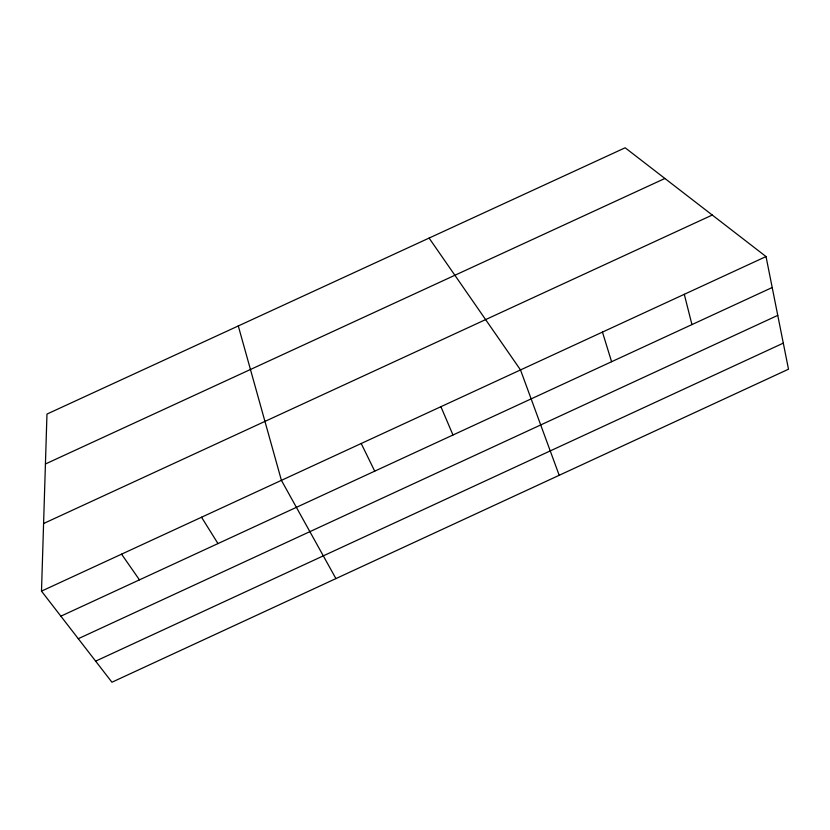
<?xml version="1.0" encoding="UTF-8"?>
<svg xmlns="http://www.w3.org/2000/svg" width="830" height="830" viewBox="0 0 830 830"><rect width="100%" height="100%" fill="white"/><g stroke="black" fill="none" stroke-linecap="round" stroke-linejoin="round"><path stroke-width="1.25" d="M41.5 591.136L46.968 414.066L625.156 147.782L766.028 256.563L788.5 369.205L111.936 682.218L41.5 591.136L766.028 256.563M60.86 616.171L772.201 287.512M78.279 638.706L777.762 315.369M95.637 661.147L783.302 343.132M45.422 463.991L664.903 178.471M43.585 523.523L712.264 215.043M121.564 554.17L139.45 579.848M429.1 238.075L520.514 369.931L559.192 475.289M201.534 517.235L217.968 543.577M335.922 578.593L281.412 480.352L238.293 325.951M361.206 443.5L374.724 471.15M440.906 406.7L452.983 434.993M602.445 332.093L611.586 361.714M684.283 294.308L691.94 324.592"/></g></svg>
